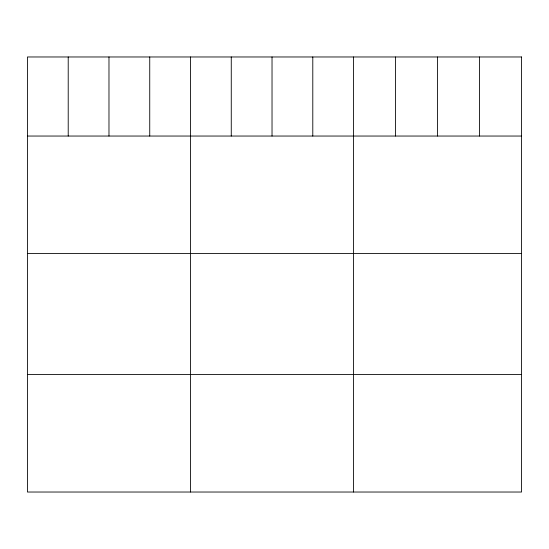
<?xml version="1.0" encoding="UTF-8"?>
<svg xmlns="http://www.w3.org/2000/svg" width="549" height="549" viewBox="0 0 549 549"><rect width="100%" height="100%" fill="white"/><g stroke="black" fill="none" stroke-linecap="round" stroke-linejoin="round"><path stroke-width="0.82" d="M27.45 136.042L521.55 136.042M27.45 253.521L521.55 253.521M27.45 374.555L521.55 374.555M479.551 56.972L479.551 136.042M437.553 56.972L437.553 136.042M395.555 56.972L395.555 136.042M353.556 56.972L353.556 492.028M312.793 56.972L312.793 136.042M272.029 56.972L272.029 136.042M231.266 56.972L231.266 136.042M190.503 56.972L190.503 492.028M149.74 56.972L149.74 136.042M108.977 56.972L108.977 136.042M68.213 56.972L68.213 136.042M521.55 56.972L27.45 56.972L27.45 492.028L521.55 492.028L521.55 56.972"/></g></svg>
